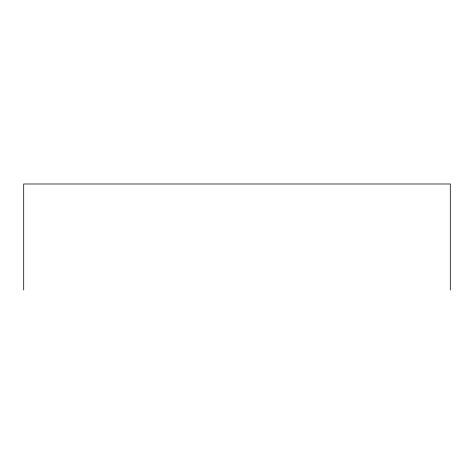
<?xml version="1.0" encoding="UTF-8"?>
<svg xmlns="http://www.w3.org/2000/svg" width="474" height="474" viewBox="0 0 474 474"><rect width="100%" height="100%" fill="white"/><g stroke="black" fill="none" stroke-linecap="round" stroke-linejoin="round"><path stroke-width="0.71" d="M450.3 290.011L450.3 183.989L23.7 183.989L23.7 290.011"/></g></svg>
